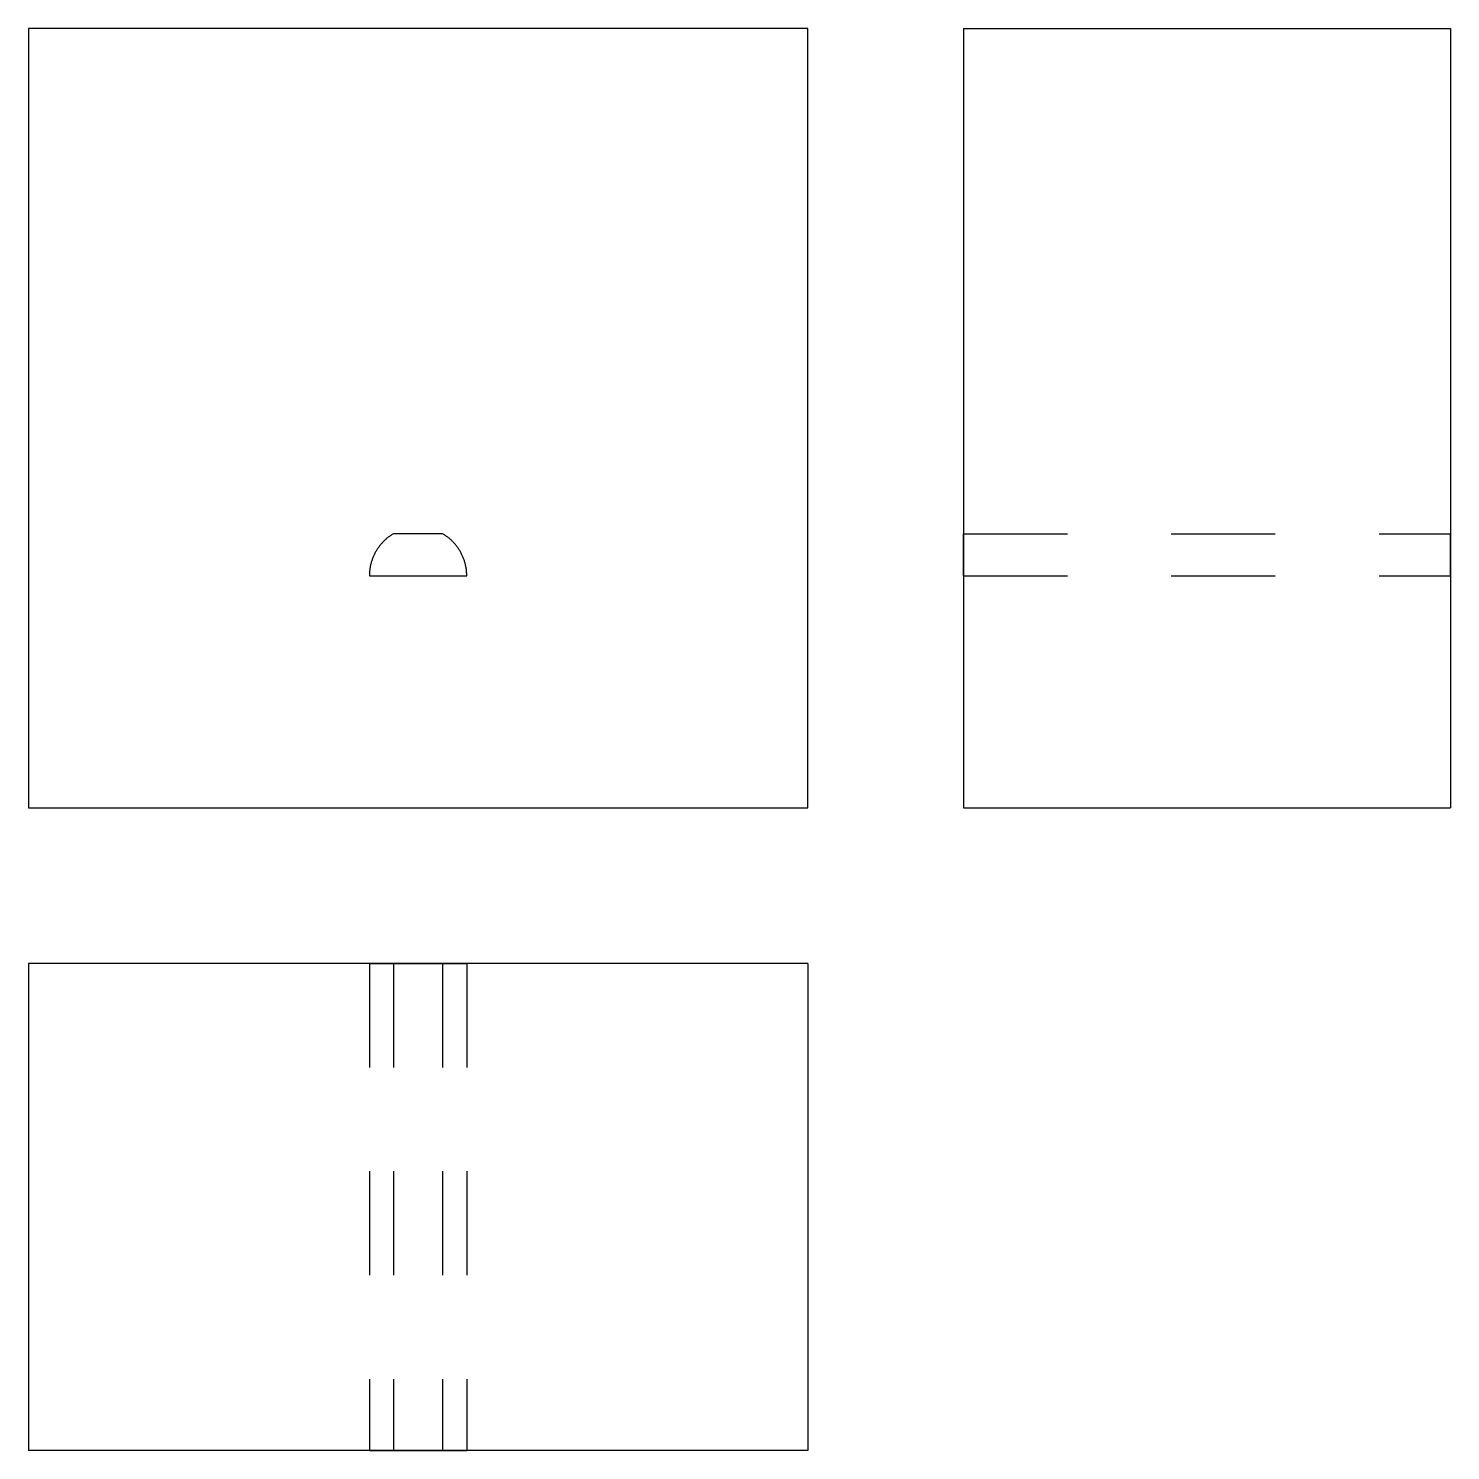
# Model space of a CAD drawing. Extents: x 0 to 1.37, y 0 to 1.37.
import ezdxf

# ---------------------------------------------------------------- set-up
doc = ezdxf.new("R2010")
doc.units = 0
doc.linetypes.add('HIDDEN', pattern=[0.037501, 0.025013, -0.012488])
for name, color, linetype in [('FRONT', 7, 'CONTINUOUS'), ('LEFT', 7, 'CONTINUOUS'), ('LEFT_HID', 7, 'HIDDEN'), ('TOP', 7, 'CONTINUOUS'), ('TOP_HID', 7, 'HIDDEN')]:
    doc.layers.add(name, color=color, linetype=linetype)

msp = doc.modelspace()

# ---------------------------------------------------------------- linework, layer by layer
at = {"layer": 'FRONT'}
for p, q in [((0.75, 1.36875), (0, 1.36875)), ((0, 1.36875), (0, 0.61875)), ((0.75, 0.61875), (0.75, 1.36875)), ((0.343293, 0.876474), (0.342726, 0.875944)), ((0.343869, 0.876994), (0.343293, 0.876474)), ((0.344453, 0.877505), (0.343869, 0.876994)), ((0.345046, 0.878006), (0.344453, 0.877505)), ((0.345647, 0.878497), (0.345046, 0.878006)), ((0.346256, 0.878978), (0.345647, 0.878497)), ((0.346873, 0.879449), (0.346256, 0.878978)), ((0.347498, 0.879909), (0.346873, 0.879449)), ((0.34813, 0.88036), (0.347498, 0.879909)), ((0.34877, 0.880799), (0.34813, 0.88036)), ((0.349417, 0.881228), (0.34877, 0.880799)), ((0.350071, 0.881646), (0.349417, 0.881228)), ((0.350731, 0.882054), (0.350071, 0.881646)), ((0.351399, 0.88245), (0.350731, 0.882054)), ((0.398601, 0.88245), (0.351399, 0.88245)), ((0.399269, 0.882054), (0.398601, 0.88245)), ((0.399929, 0.881646), (0.399269, 0.882054)), ((0.400583, 0.881228), (0.399929, 0.881646)), ((0.40123, 0.880799), (0.400583, 0.881228)), ((0.40187, 0.88036), (0.40123, 0.880799)), ((0.402502, 0.879909), (0.40187, 0.88036)), ((0.403127, 0.879449), (0.402502, 0.879909)), ((0.403744, 0.878978), (0.403127, 0.879449)), ((0.404353, 0.878497), (0.403744, 0.878978)), ((0.404954, 0.878006), (0.404353, 0.878497)), ((0.405547, 0.877505), (0.404954, 0.878006)), ((0.406131, 0.876994), (0.405547, 0.877505)), ((0.406707, 0.876474), (0.406131, 0.876994)), ((0.407274, 0.875944), (0.406707, 0.876474)), ((0.333073, 0.862912), (0.332732, 0.862215)), ((0.333426, 0.863604), (0.333073, 0.862912)), ((0.33379, 0.864289), (0.333426, 0.863604)), ((0.334166, 0.864968), (0.33379, 0.864289)), ((0.334553, 0.865641), (0.334166, 0.864968)), ((0.33495, 0.866308), (0.334553, 0.865641)), ((0.335359, 0.866967), (0.33495, 0.866308)), ((0.335779, 0.86762), (0.335359, 0.866967)), ((0.336209, 0.868266), (0.335779, 0.86762)), ((0.33665, 0.868905), (0.336209, 0.868266)), ((0.337102, 0.869536), (0.33665, 0.868905)), ((0.337564, 0.87016), (0.337102, 0.869536)), ((0.338036, 0.870776), (0.337564, 0.87016)), ((0.338518, 0.871384), (0.338036, 0.870776)), ((0.339011, 0.871984), (0.338518, 0.871384)), ((0.339513, 0.872576), (0.339011, 0.871984)), ((0.340025, 0.873159), (0.339513, 0.872576)), ((0.340546, 0.873734), (0.340025, 0.873159)), ((0.341077, 0.8743), (0.340546, 0.873734)), ((0.341618, 0.874857), (0.341077, 0.8743)), ((0.342167, 0.875405), (0.341618, 0.874857)), ((0.342726, 0.875944), (0.342167, 0.875405)), ((0.407833, 0.875405), (0.407274, 0.875944)), ((0.408382, 0.874857), (0.407833, 0.875405)), ((0.408923, 0.8743), (0.408382, 0.874857)), ((0.409454, 0.873734), (0.408923, 0.8743)), ((0.409975, 0.873159), (0.409454, 0.873734)), ((0.410487, 0.872576), (0.409975, 0.873159)), ((0.410989, 0.871984), (0.410487, 0.872576)), ((0.411482, 0.871384), (0.410989, 0.871984)), ((0.411964, 0.870776), (0.411482, 0.871384)), ((0.412436, 0.87016), (0.411964, 0.870776)), ((0.412898, 0.869536), (0.412436, 0.87016)), ((0.41335, 0.868905), (0.412898, 0.869536)), ((0.413791, 0.868266), (0.41335, 0.868905)), ((0.414221, 0.86762), (0.413791, 0.868266)), ((0.414641, 0.866967), (0.414221, 0.86762)), ((0.41505, 0.866308), (0.414641, 0.866967)), ((0.415447, 0.865641), (0.41505, 0.866308)), ((0.415834, 0.864968), (0.415447, 0.865641)), ((0.41621, 0.864289), (0.415834, 0.864968)), ((0.416574, 0.863604), (0.41621, 0.864289)), ((0.416927, 0.862912), (0.416574, 0.863604)), ((0.417268, 0.862215), (0.416927, 0.862912)), ((0.328645, 0.84891), (0.328536, 0.848141)), ((0.328766, 0.849676), (0.328645, 0.84891)), ((0.3289, 0.850441), (0.328766, 0.849676)), ((0.329047, 0.851203), (0.3289, 0.850441)), ((0.329207, 0.851962), (0.329047, 0.851203)), ((0.329379, 0.852719), (0.329207, 0.851962)), ((0.329563, 0.853473), (0.329379, 0.852719)), ((0.32976, 0.854224), (0.329563, 0.853473)), ((0.32997, 0.854971), (0.32976, 0.854224)), ((0.330192, 0.855715), (0.32997, 0.854971)), ((0.330426, 0.856455), (0.330192, 0.855715)), ((0.330672, 0.857191), (0.330426, 0.856455)), ((0.33093, 0.857923), (0.330672, 0.857191)), ((0.331201, 0.85865), (0.33093, 0.857923)), ((0.331483, 0.859373), (0.331201, 0.85865)), ((0.331778, 0.860091), (0.331483, 0.859373)), ((0.332084, 0.860805), (0.331778, 0.860091)), ((0.332402, 0.861513), (0.332084, 0.860805)), ((0.332732, 0.862215), (0.332402, 0.861513)), ((0.417598, 0.861513), (0.417268, 0.862215)), ((0.417916, 0.860805), (0.417598, 0.861513)), ((0.418222, 0.860091), (0.417916, 0.860805)), ((0.418517, 0.859373), (0.418222, 0.860091)), ((0.418799, 0.85865), (0.418517, 0.859373)), ((0.41907, 0.857923), (0.418799, 0.85865)), ((0.419328, 0.857191), (0.41907, 0.857923)), ((0.419574, 0.856455), (0.419328, 0.857191)), ((0.419808, 0.855715), (0.419574, 0.856455)), ((0.42003, 0.854971), (0.419808, 0.855715)), ((0.42024, 0.854224), (0.42003, 0.854971)), ((0.420437, 0.853473), (0.42024, 0.854224)), ((0.420621, 0.852719), (0.420437, 0.853473)), ((0.420793, 0.851962), (0.420621, 0.852719)), ((0.420953, 0.851203), (0.420793, 0.851962)), ((0.4211, 0.850441), (0.420953, 0.851203)), ((0.421234, 0.849676), (0.4211, 0.850441)), ((0.421355, 0.84891), (0.421234, 0.849676)), ((0.421464, 0.848141), (0.421355, 0.84891)), ((0.328131, 0.842726), (0.328125, 0.84195)), ((0.328125, 0.84195), (0.421875, 0.84195)), ((0.328151, 0.843502), (0.328131, 0.842726)), ((0.328183, 0.844278), (0.328151, 0.843502)), ((0.328228, 0.845052), (0.328183, 0.844278)), ((0.328286, 0.845826), (0.328228, 0.845052)), ((0.328356, 0.846599), (0.328286, 0.845826)), ((0.32844, 0.847371), (0.328356, 0.846599)), ((0.328536, 0.848141), (0.32844, 0.847371)), ((0.42156, 0.847371), (0.421464, 0.848141)), ((0.421644, 0.846599), (0.42156, 0.847371)), ((0.421714, 0.845826), (0.421644, 0.846599)), ((0.421772, 0.845052), (0.421714, 0.845826)), ((0.421817, 0.844278), (0.421772, 0.845052)), ((0.421849, 0.843502), (0.421817, 0.844278)), ((0.421869, 0.842726), (0.421849, 0.843502)), ((0.421875, 0.84195), (0.421869, 0.842726)), ((0, 0.61875), (0.75, 0.61875))]:
    msp.add_line(p, q, dxfattribs=at)
at = {"layer": 'LEFT'}
for p, q in [((0.9, 1.36875), (1.36875, 1.36875)), ((0.9, 1.36875), (0.9, 0.61875)), ((1.36875, 1.36875), (1.36875, 0.61875)), ((0.9, 0.61875), (1.36875, 0.61875))]:
    msp.add_line(p, q, dxfattribs=at)
at = {"layer": 'LEFT_HID', "linetype": 'HIDDEN'}
for p, q in [((0.9, 0.84195), (0.9, 0.88245)), ((0.9, 0.88245), (1.36875, 0.88245)), ((0.9, 0.88245), (1.36875, 0.88245)), ((0.9, 0.88245), (0.9, 0.84195)), ((1.36875, 0.84195), (1.36875, 0.88245)), ((1.36875, 0.88245), (1.36875, 0.84195)), ((0.9, 0.84195), (1.36875, 0.84195)), ((0.9, 0.84195), (1.36875, 0.84195))]:
    msp.add_line(p, q, dxfattribs=at)
at = {"layer": 'TOP'}
for p, q in [((0, 0.46875), (0, 0)), ((0.75, 0.46875), (0, 0.46875)), ((0.75, 0.46875), (0.75, 0)), ((0.75, 0), (0, 0))]:
    msp.add_line(p, q, dxfattribs=at)
at = {"layer": 'TOP_HID', "linetype": 'HIDDEN'}
for p, q in [((0.328125, 0.46875), (0.328125, 0)), ((0.328125, 0.46875), (0.421875, 0.46875)), ((0.351399, 0.46875), (0.328125, 0.46875)), ((0.351399, 0.46875), (0.351399, 0)), ((0.398601, 0.46875), (0.351399, 0.46875)), ((0.421875, 0.46875), (0.398601, 0.46875)), ((0.398601, 0.46875), (0.398601, 0)), ((0.421875, 0.46875), (0.421875, 0)), ((0.328125, 0), (0.421875, 0)), ((0.351399, 0), (0.328125, 0)), ((0.398601, 0), (0.351399, 0)), ((0.421875, 0), (0.398601, 0))]:
    msp.add_line(p, q, dxfattribs=at)

doc.saveas('drawing.dxf')
